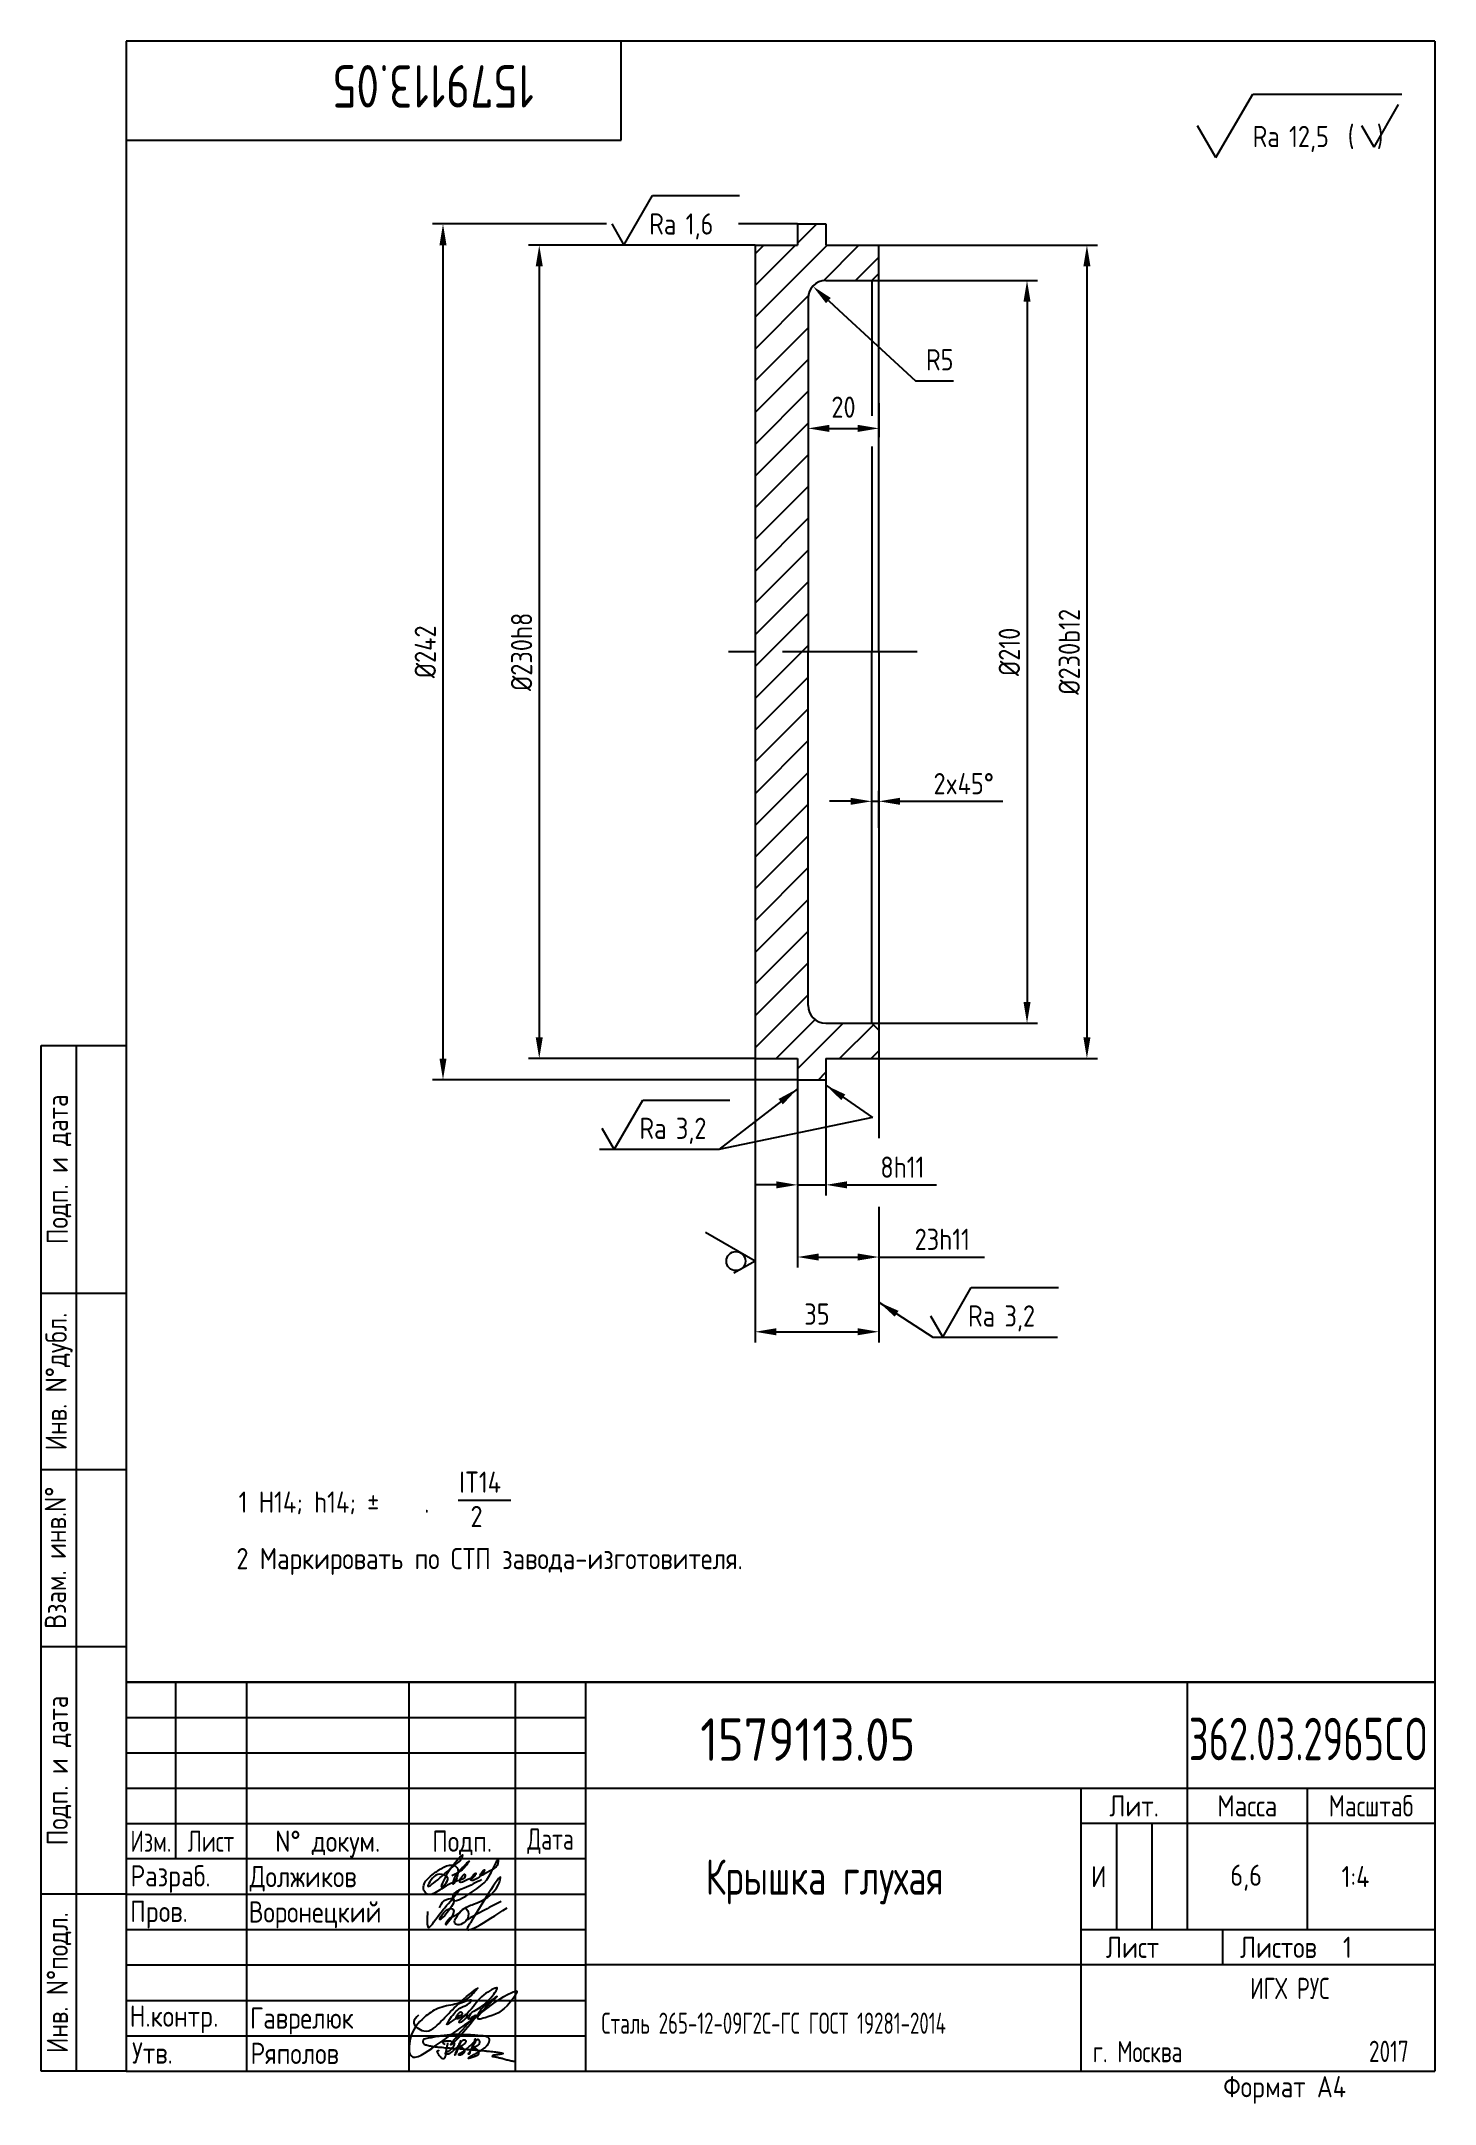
# Paper-space layout 'A4_MCad' of a CAD drawing. Header units: millimetres. Extents: x 8 to 205, y 0 to 292.
# The model-space entities are those that its viewports show. They can reach past a viewport. Long polylines and large blocks are cut down to what shows.
import ezdxf
from ezdxf.enums import TextEntityAlignment as Align

# ---------------------------------------------------------------- set-up
doc = ezdxf.new("R2010")
doc.units = ezdxf.units.MM
doc.linetypes.add('CENTER', pattern=[50.8, 31.75, -6.35, 6.35, -6.35])
for name, color, linetype in [('Bord', 1, 'Continuous'), ('Cen', 5, 'CENTER'), ('Con', 6, 'Continuous'), ('Cont', 6, 'Continuous'), ('Dim', 7, 'Continuous'), ('Hatch', 2, 'Continuous'), ('Text', 3, 'Continuous'), ('Textb', 6, 'Continuous'), ('Vporti', 7, 'Continuous')]:
    doc.layers.add(name, color=color, linetype=linetype)
doc.layers.get('Defpoints').off()
doc.layers.get('Vporti').off()
doc.styles.add('Style1', font='romans.shx', dxfattribs={"width": 0.8})
doc.dimstyles.new('Dia_2', dxfattribs={"dimscale": 2, "dimtxt": 3, "dimasz": 3, "dimexe": 1.25, "dimexo": 0.625, "dimgap": 1.5, "dimtad": 1, "dimtoh": 1, "dimdec": 0, "dimtxsty": 'Style1', "dimcen": 2.5, "dimse1": 1, "dimclrt": 3, "dimadec": 0, "dimazin": 0, "dimtfac": 1, "dimtdec": 0, "dimtmove": 0, "dimatfit": 2, "dimfxl": 1, "dimarcsym": 0})
doc.dimstyles.new('LIN_2', dxfattribs={"dimscale": 0.5, "dimtxt": 3, "dimasz": 3, "dimexe": 1.5, "dimexo": 0, "dimgap": 1, "dimtad": 1, "dimdec": 0, "dimzin": 0, "dimdsep": 46, "dimtxsty": 'Style1', "dimcen": 0, "dimclrt": 3, "dimadec": 0, "dimazin": 0, "dimtfac": 1, "dimtdec": 0, "dimtix": 1, "dimtmove": 0, "dimatfit": 3, "dimfxl": 1, "dimtolj": 1, "dimtzin": 12, "dimarcsym": 0})

# ---------------------------------------------------------------- blocks, each defined once
blk = doc.blocks.new('A$C314368CF')
at = {"layer": 'Text'}
for q in [(7.18, 6), (1.98, 3)]:
    blk.add_line((3.72, 0), q, dxfattribs=at)
at = {"layer": 'Text', "style": 'Style1', "width": 0.8}
blk.add_text('(  )', height=3, dxfattribs=at).set_placement((0, 0))
blk = doc.blocks.new('sherISO_18')
at = {"layer": 'Cont'}
for p, q in [((-30.94, -16.46), (-25.74, -7.46)), ((-25.74, -7.46), (-4.67, -7.46)), ((-30.94, -16.46), (-33.54, -11.96))]:
    blk.add_line(p, q, dxfattribs=at)
blk.add_blockref('A$C314368CF', (-12.3, -14.96))
at = {"layer": 'Textb', "style": 'Style1', "width": 0.8}
blk.add_text('Ra', height=3, dxfattribs=at).set_placement((-25.74, -14.96))
blk.add_attdef('12,5', (-20.6, -14.96), '', height=3, dxfattribs=at)
blk = doc.blocks.new('*D14')
at = {"layer": 'Dim', "color": 0, "lineweight": -2, "transparency": 16777216}
for p, q in [((1426.81, 1432.7), (1426.81, 1399.98)), ((1434.81, 1432.7), (1434.81, 1399.98)), ((1420.81, 1402.98), (1414.81, 1402.98)), ((1426.81, 1402.98), (1434.81, 1402.98)), ((1440.81, 1402.98), (1466.13, 1402.98))]:
    blk.add_line(p, q, dxfattribs=at)
at = {"layer": 'Dim', "color": 0, "transparency": 16777216}
for points in [[(1420.81, 1403.98), (1420.81, 1401.98), (1426.81, 1402.98)], [(1440.81, 1403.98), (1440.81, 1401.98), (1434.81, 1402.98)]]:
    blk.add_solid(points, dxfattribs=at)
at = {"layer": 'Dim', "color": 3, "transparency": 16777216, "insert": (1456.47, 1407.98), "char_height": 6, "attachment_point": 5, "style": 'Style1'}
blk.add_mtext('\\A1;8h11', dxfattribs=at)
blk = doc.blocks.new('*D15')
at = {"layer": 'Dim', "color": 0, "lineweight": -2, "transparency": 16777216}
for p, q in [((1426.81, 1412.79), (1426.81, 1379.57)), ((1449.81, 1396.76), (1449.81, 1379.57)), ((1432.81, 1382.57), (1443.81, 1382.57)), ((1449.81, 1382.57), (1479.69, 1382.57))]:
    blk.add_line(p, q, dxfattribs=at)
at = {"layer": 'Dim', "color": 0, "transparency": 16777216}
for points in [[(1432.81, 1383.57), (1432.81, 1381.57), (1426.81, 1382.57)], [(1443.81, 1383.57), (1443.81, 1381.57), (1449.81, 1382.57)]]:
    blk.add_solid(points, dxfattribs=at)
at = {"layer": 'Dim', "color": 3, "transparency": 16777216, "insert": (1467.75, 1387.57), "char_height": 6, "attachment_point": 5, "style": 'Style1'}
blk.add_mtext('\\A1;23h11', dxfattribs=at)
blk = doc.blocks.new('*D16')
at = {"layer": 'Dim', "color": 0, "lineweight": -2, "transparency": 16777216}
for p, q in [((1414.81, 1438.7), (1414.81, 1358.43)), ((1449.81, 1392.88), (1449.81, 1358.43)), ((1420.81, 1361.43), (1443.81, 1361.43))]:
    blk.add_line(p, q, dxfattribs=at)
at = {"layer": 'Dim', "color": 0, "transparency": 16777216}
for points in [[(1420.81, 1362.43), (1420.81, 1360.43), (1414.81, 1361.43)], [(1443.81, 1362.43), (1443.81, 1360.43), (1449.81, 1361.43)]]:
    blk.add_solid(points, dxfattribs=at)
at = {"layer": 'Dim', "color": 3, "transparency": 16777216, "insert": (1432.31, 1366.43), "char_height": 6, "attachment_point": 5, "style": 'Style1'}
blk.add_mtext('\\A1;35', dxfattribs=at)
blk = doc.blocks.new('sherISO_09')
at = {"layer": 'Text'}
for q in [(4.04, 7), (-1.73, 3)]:
    blk.add_line((0, 0), q, dxfattribs=at)
blk.add_circle((0, 2.71), 1.35, dxfattribs=at)
blk = doc.blocks.new('sherISO_01')
at = {"layer": 'Text'}
blk.add_line((4.04, 7), (16.36, 7), dxfattribs=at)
blk.add_lwpolyline([(-1.73, 3), (0, 0), (4.04, 7)], dxfattribs=at)
at = {"layer": 'Text', "style": 'Style1', "width": 0.8}
blk.add_text('Ra', height=3, dxfattribs=at).set_placement((3.58, 1.5))
blk.add_attdef('12,5', (8.73, 1.5), '', height=3, dxfattribs=at)
blk = doc.blocks.new('*D17')
at = {"layer": 'Dim', "color": 0, "lineweight": -2, "transparency": 16777216}
for p, q in [((1447.81, 1658.7), (1494.7, 1658.7)), ((1491.7, 1652.7), (1491.7, 1454.71)), ((1447.81, 1448.71), (1494.7, 1448.71))]:
    blk.add_line(p, q, dxfattribs=at)
at = {"layer": 'Dim', "color": 0, "transparency": 16777216}
for points in [[(1490.7, 1652.7), (1492.7, 1652.7), (1491.7, 1658.7)], [(1490.7, 1454.71), (1492.7, 1454.71), (1491.7, 1448.71)]]:
    blk.add_solid(points, dxfattribs=at)
at = {"layer": 'Dim', "color": 3, "transparency": 16777216, "insert": (1486.7, 1553.7), "char_height": 6, "attachment_point": 5, "rotation": 90, "style": 'Style1'}
blk.add_mtext('\\A1;%%c210', dxfattribs=at)
blk = doc.blocks.new('*D18')
at = {"layer": 'Dim', "color": 0, "lineweight": -2, "transparency": 16777216}
for p, q in [((1449.81, 1668.7), (1511.64, 1668.7)), ((1508.64, 1662.7), (1508.64, 1444.7)), ((1449.81, 1438.7), (1511.64, 1438.7))]:
    blk.add_line(p, q, dxfattribs=at)
at = {"layer": 'Dim', "color": 0, "transparency": 16777216}
for points in [[(1507.64, 1662.7), (1509.64, 1662.7), (1508.64, 1668.7)], [(1507.64, 1444.7), (1509.64, 1444.7), (1508.64, 1438.7)]]:
    blk.add_solid(points, dxfattribs=at)
at = {"layer": 'Dim', "color": 3, "transparency": 16777216, "insert": (1503.64, 1553.7), "char_height": 6, "attachment_point": 5, "rotation": 90, "style": 'Style1'}
blk.add_mtext('\\A1;%%c230b12', dxfattribs=at)
blk = doc.blocks.new('*D20')
at = {"layer": 'Dim', "color": 0, "lineweight": -2, "transparency": 16777216}
for p, q in [((1414.81, 1668.7), (1350.79, 1668.7)), ((1353.79, 1662.7), (1353.79, 1444.7)), ((1414.81, 1438.7), (1350.79, 1438.7))]:
    blk.add_line(p, q, dxfattribs=at)
at = {"layer": 'Dim', "color": 0, "transparency": 16777216}
for points in [[(1352.79, 1662.7), (1354.79, 1662.7), (1353.79, 1668.7)], [(1352.79, 1444.7), (1354.79, 1444.7), (1353.79, 1438.7)]]:
    blk.add_solid(points, dxfattribs=at)
at = {"layer": 'Dim', "color": 3, "transparency": 16777216, "insert": (1348.79, 1553.7), "char_height": 6, "attachment_point": 5, "rotation": 90, "style": 'Style1'}
blk.add_mtext('\\A1;%%c230h8', dxfattribs=at)
blk = doc.blocks.new('*D19')
at = {"layer": 'Dim', "color": 0, "lineweight": -2, "transparency": 16777216}
for p, q in [((1372.81, 1674.7), (1323.57, 1674.7)), ((1326.57, 1668.7), (1326.57, 1438.7)), ((1343.32, 1432.7), (1323.57, 1432.7))]:
    blk.add_line(p, q, dxfattribs=at)
at = {"layer": 'Dim', "color": 0, "transparency": 16777216}
for points in [[(1325.57, 1668.7), (1327.57, 1668.7), (1326.57, 1674.7)], [(1325.57, 1438.7), (1327.57, 1438.7), (1326.57, 1432.7)]]:
    blk.add_solid(points, dxfattribs=at)
at = {"layer": 'Dim', "color": 3, "transparency": 16777216, "insert": (1321.57, 1553.7), "char_height": 6, "attachment_point": 5, "rotation": 90, "style": 'Style1'}
blk.add_mtext('\\A1;%%c242', dxfattribs=at)
blk = doc.blocks.new('*D21')
at = {"layer": 'Dim', "color": 0, "lineweight": -2, "transparency": 16777216}
for p, q in [((1441.81, 1511.43), (1435.81, 1511.43)), ((1447.81, 1503.95), (1447.81, 1514.43)), ((1447.81, 1511.43), (1449.81, 1511.43)), ((1449.81, 1503.95), (1449.81, 1514.43)), ((1455.81, 1511.43), (1484.83, 1511.43))]:
    blk.add_line(p, q, dxfattribs=at)
at = {"layer": 'Dim', "color": 0, "transparency": 16777216}
for points in [[(1441.81, 1512.43), (1441.81, 1510.43), (1447.81, 1511.43)], [(1455.81, 1512.43), (1455.81, 1510.43), (1449.81, 1511.43)]]:
    blk.add_solid(points, dxfattribs=at)
at = {"layer": 'Dim', "color": 3, "transparency": 16777216, "insert": (1473.8, 1516.43), "char_height": 6, "attachment_point": 5, "style": 'Style1'}
blk.add_mtext('\\A1;2x45°', dxfattribs=at)
blk = doc.blocks.new('*D22')
at = {"layer": 'Dim', "color": 0, "lineweight": -2, "transparency": 16777216}
for p, q in [((1435.55, 1653.02), (1438.49, 1650.31)), ((1438.49, 1650.31), (1460.15, 1630.3)), ((1460.15, 1630.3), (1470.92, 1630.3))]:
    blk.add_line(p, q, dxfattribs=at)
at = {"layer": 'Dim', "color": 0, "transparency": 16777216}
blk.add_solid([(1436.23, 1653.76), (1434.87, 1652.29), (1431.14, 1657.09)], dxfattribs=at)
at = {"layer": 'Dim', "color": 3, "transparency": 16777216, "insert": (1467.03, 1636.3), "char_height": 6, "attachment_point": 5, "style": 'Style1'}
blk.add_mtext('R5', dxfattribs=at)
blk = doc.blocks.new('*D23')
at = {"layer": 'Dim', "color": 0, "linetype": 'ByBlock', "lineweight": -2, "transparency": 16777216}
for p, q in [((1449.81, 1624.03), (1449.81, 1614.39)), ((1435.81, 1616.89), (1443.81, 1616.89))]:
    blk.add_line(p, q, dxfattribs=at)
at = {"layer": 'Dim', "color": 0, "transparency": 16777216}
for points in [[(1435.81, 1617.89), (1435.81, 1615.89), (1429.81, 1616.89)], [(1443.81, 1617.89), (1443.81, 1615.89), (1449.81, 1616.89)]]:
    blk.add_solid(points, dxfattribs=at)
at = {"layer": 'Dim', "color": 3, "transparency": 16777216, "insert": (1439.81, 1622.89), "char_height": 6, "attachment_point": 5, "style": 'Style1'}
blk.add_mtext('20', dxfattribs=at)

msp = doc.modelspace()

# ---------------------------------------------------------------- hatches: boundary and pattern name
at = {"layer": 'Hatch'}
h = msp.add_hatch(dxfattribs=at)
h.set_pattern_fill('ANSI31', color=256, scale=2)
h.paths.add_polyline_path([(1449.808, 1668.701), (1434.813, 1668.701), (1434.813, 1674.701), (1426.813, 1674.701), (1426.813, 1668.701), (1414.813, 1668.701), (1414.813, 1553.701), (1429.813, 1553.701), (1429.813, 1653.701, -0.4142136), (1434.813, 1658.701), (1447.808, 1658.701), (1449.808, 1660.701)])
h.paths.add_polyline_path([(1429.813, 1553.701), (1414.813, 1553.701), (1414.813, 1438.701), (1426.813, 1438.701), (1426.813, 1432.701), (1434.813, 1432.701), (1434.813, 1438.701), (1449.808, 1438.701), (1449.808, 1446.706), (1447.808, 1448.706), (1434.813, 1448.706, -0.4142136), (1429.813, 1453.706)])

# ---------------------------------------------------------------- linework, layer by layer
at = {"layer": 'Cen', "ltscale": 0.3}
msp.add_line((1460.637, 1553.701), (1399.832, 1553.701), dxfattribs=at)
at = {"layer": 'Cont'}
for p, q in [((1426.813, 1674.701), (1426.813, 1668.701)), ((1426.813, 1674.701), (1434.813, 1674.701)), ((1434.813, 1674.701), (1434.813, 1668.701)), ((1414.813, 1668.701), (1414.813, 1553.701)), ((1414.813, 1668.701), (1426.813, 1668.701)), ((1434.813, 1668.701), (1449.808, 1668.701)), ((1444.813, 1668.701), (1444.813, 1668.701)), ((1449.808, 1553.701), (1449.808, 1668.701)), ((1434.813, 1658.701), (1447.808, 1658.701)), ((1447.808, 1658.701), (1449.808, 1660.701)), ((1447.808, 1658.701), (1447.808, 1620.477)), ((1429.813, 1653.701), (1429.813, 1553.701)), ((1447.808, 1611.788), (1447.808, 1553.701)), ((1414.813, 1553.701), (1414.813, 1438.701)), ((1429.813, 1453.706), (1429.813, 1553.701)), ((1447.808, 1448.706), (1447.808, 1553.701)), ((1449.808, 1553.701), (1449.808, 1438.701)), ((1434.813, 1448.706), (1447.808, 1448.706)), ((1447.808, 1448.706), (1449.808, 1446.706)), ((1414.813, 1438.701), (1426.813, 1438.701)), ((1426.813, 1438.701), (1426.813, 1432.701)), ((1434.813, 1438.701), (1434.813, 1432.701)), ((1434.813, 1438.701), (1449.808, 1438.701)), ((1426.813, 1432.701), (1434.813, 1432.701))]:
    msp.add_line(p, q, dxfattribs=at)
for centre, start, end in [((1434.813, 1653.701), 90, 180), ((1434.813, 1453.706), 180, 270)]:
    msp.add_arc(centre, 5, start, end, dxfattribs=at)
at = {"layer": 'Dim'}
for p, q in [((1426.813, 1674.701), (1410.13, 1674.701)), ((1449.808, 1438.701), (1449.808, 1416.223)), ((1426.813, 1432.701), (1331.105, 1432.701))]:
    msp.add_line(p, q, dxfattribs=at)

# ---------------------------------------------------------------- block references
at = {"layer": 'Dim', "xscale": 2, "yscale": 2, "zscale": 2}
for p in [(1374.961, 1412.962), (1467.869, 1359.911)]:
    msp.add_blockref('sherISO_01', p, dxfattribs=at).add_auto_attribs({'12,5': '3,2'})
at = {"layer": 'Dim', "xscale": 2, "yscale": 2, "zscale": 2, "rotation": 90}
msp.add_blockref('sherISO_09', (1414.813, 1381.416), dxfattribs=at)
at = {"layer": 'Vporti', "xscale": 2, "yscale": 2, "zscale": 2}
msp.add_blockref('sherISO_01', (1377.725, 1668.701), dxfattribs=at).add_auto_attribs({'12,5': '1,6'})

# ---------------------------------------------------------------- dimensions: what is measured, and where the dimension line sits
at = {"layer": 'Dim'}
for base, p1, p2, text, picture, middle in [((1326.568, 1432.701), (1372.805, 1674.701), (1343.319, 1432.701), '%%c<>', '*D19', (1321.568, 1553.701)), ((1353.79, 1438.701), (1414.813, 1668.701), (1414.813, 1438.701), '%%c<>h8', '*D20', (1348.79, 1553.701)), ((1508.641, 1438.701), (1449.808, 1668.701), (1449.808, 1438.701), '%%c<>b12', '*D18', (1503.641, 1553.701)), ((1491.7, 1448.706), (1447.808, 1658.701), (1447.808, 1448.706), '%%c<>', '*D17', (1486.7, 1553.703))]:
    dim = msp.add_linear_dim(base=base, p1=p1, p2=p2, angle=90, text=text, dimstyle='LIN_2', override={"dimscale": 2}, dxfattribs=at)
    dim.commit()
    dim.dimension.update_dxf_attribs({"geometry": picture, "text_midpoint": middle})
dim = msp.add_radius_dim(center=(1434.813, 1653.701), mpoint=(1438.486, 1650.309), dimstyle='Dia_2', dxfattribs=at)
dim.commit()
dim.dimension.update_dxf_attribs({"geometry": '*D22', "text_midpoint": (1467.035, 1630.301), "dimtype": 164})
for base, p1, p2, dimstyle, override, picture, middle in [((1449.808, 1616.893), (1429.813, 1623.504), (1449.808, 1625.283), 'Dia_2', {"dimarcsym": 1}, '*D23', (1439.811, 1622.893)), ((1449.808, 1361.433), (1414.813, 1438.701), (1449.808, 1392.877), 'LIN_2', {"dimscale": 2}, '*D16', (1432.311, 1366.433))]:
    dim = msp.add_linear_dim(base=base, p1=p1, p2=p2, dimstyle=dimstyle, override=override, dxfattribs=at)
    dim.commit()
    dim.dimension.update_dxf_attribs({"geometry": picture, "text_midpoint": middle})
for base, p1, p2, text, picture, middle in [((1449.808, 1511.431), (1447.808, 1503.949), (1449.808, 1503.949), '<>x45°', '*D21', (1473.798, 1511.431)), ((1434.813, 1402.984), (1426.813, 1432.701), (1434.813, 1432.701), '<>h11', '*D14', (1456.47, 1402.984)), ((1449.808, 1382.57), (1426.813, 1412.789), (1449.808, 1396.76), '<>h11', '*D15', (1467.751, 1382.57))]:
    dim = msp.add_linear_dim(base=base, p1=p1, p2=p2, text=text, dimstyle='LIN_2', override={"dimscale": 2}, dxfattribs=at)
    dim.commit()
    dim.dimension.update_dxf_attribs({"geometry": picture, "text_midpoint": middle, "dimtype": 160})

# ---------------------------------------------------------------- leaders
for points in [[(1426.813, 1430.164), (1404.559, 1412.962), (1370.818, 1412.962)], [(1434.813, 1431.15), (1448.024, 1422.015), (1404.559, 1412.962)], [(1449.808, 1369.791), (1465.038, 1359.911), (1500.307, 1359.911)]]:
    msp.add_leader(points, dimstyle='LIN_2', override={"dimscale": 2}, dxfattribs=at)

psp = doc.layouts.new('A4_MCad')

# ---------------------------------------------------------------- linework, layer by layer
at = {"layer": 'Bord'}
for p, q in [((20, 55), (85, 55)), ((20, 50), (85, 50)), ((20, 45), (85, 45)), ((160, 40), (160, 25)), ((165, 40), (165, 25)), ((20, 30), (85, 30)), ((20, 25), (85, 25)), ((20, 20), (85, 20)), ((20, 15), (85, 15)), ((20, 10), (85, 10))]:
    psp.add_line(p, q, dxfattribs=at)
at = {"layer": 'Cont'}
for p, q in [((205, 292), (20, 292)), ((20, 292), (20, 5)), ((90, 278), (90, 292)), ((205, 292), (205, 5)), ((205, 292), (205, 5)), ((20, 278), (90, 278)), ((8, 5), (8, 150)), ((8, 150), (20, 150)), ((13, 5), (13, 150)), ((8, 115), (20, 115)), ((20, 90), (8, 90)), ((20, 65), (8, 65)), ((85, 60), (20, 60)), ((205, 60), (20, 60)), ((85, 60), (20, 60)), ((205, 60), (20, 60)), ((20, 60), (205, 60)), ((20, 60), (20, 5)), ((27, 60), (27, 35)), ((37, 60), (37, 5)), ((60, 5), (60, 60)), ((75, 60), (75, 5)), ((85, 5), (85, 60)), ((170, 60), (170, 25)), ((85, 45), (205, 45)), ((155, 5), (155, 45)), ((170, 44.95), (170, 25)), ((187, 25), (187, 45)), ((20, 40), (85, 40)), ((205, 40), (155, 40)), ((85, 35), (20, 35)), ((20, 30), (8, 30)), ((155, 25), (205, 25)), ((175, 25), (175, 20)), ((205, 20), (85, 20)), ((20, 5), (8, 5)), ((20, 5), (205, 5))]:
    psp.add_line(p, q, dxfattribs=at)
at = {"layer": 'Text'}
psp.add_line((66.93, 85.73), (74.38, 85.73), dxfattribs=at)
for points, knots in [([(70.22, 32.07), (69.46, 31.66), (68.14, 30.93), (66.27, 30.35), (65.95, 28.42), (70.88, 31.52), (71.2, 32.13), (72.62, 35.15), (72.58, 33.72), (71.71, 33.59), (69.52, 32.12), (70.83, 33.87), (70.3, 32.36), (67.77, 31.25), (69.66, 33.42), (69.12, 32.22), (68.39, 32.25), (66.52, 31.01), (67.86, 33.27), (67.98, 32.17), (66.07, 31.73), (64.8, 30.9), (62.66, 29.55), (61.61, 31.28), (63.11, 32.7), (64.52, 33.66), (65.8, 34.3), (66.76, 33.89), (67.17, 32.9), (65.87, 30.58), (66.57, 32.87), (67.17, 33.32), (68.82, 35.13), (67.83, 33.68), (67.1, 33.14), (66.3, 32.74), (66.05, 32.62)], [0, 0, 0, 0, 2.703743, 4.672825, 5.02799, 7.955933, 13.437489, 13.883188, 14.189441, 16.413959, 17.478513, 18.47964, 18.959294, 20.910841, 22.003091, 22.470554, 23.533771, 24.710748, 26.01626, 26.201331, 27.488187, 30.382065, 32.258784, 33.069724, 35.439902, 37.010787, 38.612861, 39.32109, 39.818865, 41.83144, 42.782113, 44.494961, 45.867914, 46.467245, 48.290622, 49.101188, 49.101188, 49.101188, 49.101188]), ([(64.57, 31.29), (64.99, 32.21), (65.53, 33.39), (67.79, 35.96), (67.35, 34.79), (65.84, 33.76), (61.64, 29.65), (63.29, 32.4), (64.27, 33.08), (65.83, 32.39), (65.19, 31.58), (64.67, 30.89), (64.51, 31.16), (64.55, 31.24), (64.57, 31.29)], [0, 0, 0, 0, 4.062617, 5.226919, 5.800291, 6.663227, 11.774431, 12.938639, 14.11351, 15.354081, 16.396133, 16.918576, 17.03251, 17.182794, 17.182794, 17.182794, 17.182794]), ([(64.3, 28.1), (64.46, 28.48), (64.78, 29.23), (67.28, 29.79), (65.47, 27.34), (63.96, 26), (65.01, 28), (67.15, 28.07), (64.68, 24.77), (65.74, 26.98), (66.91, 26.88), (67.88, 28.38), (68.72, 27), (67.88, 25.67), (65.85, 25.66), (67.43, 28.07), (69.84, 28.74), (72.21, 30.02), (73.7, 34.45), (69.92, 27.92), (67.25, 23.78), (70.72, 26.05), (73.86, 28.1)], [0, 0, 0, 0, 1.213353, 2.399709, 5.497648, 5.861317, 7.611627, 8.43806, 10.837371, 11.583123, 13.461301, 14.534506, 15.162086, 17.217848, 17.944717, 20.123775, 21.948027, 26.460707, 27.144718, 34.52243, 35.159468, 41.304292, 41.304292, 41.304292, 41.304292]), ([(62.61, 27.54), (62.57, 27.09), (62.51, 26.43), (62.66, 24.89), (64, 26.79), (65.13, 28.22), (66.51, 29.83), (67.31, 30.77)], [0, 0, 0, 0, 1.523947, 2.237958, 3.351836, 5.856423, 9.374056, 9.374056, 9.374056, 9.374056]), ([(73.04, 28.99), (72.27, 28.6), (70.56, 27.73), (68.88, 26.78), (67.96, 26.25)], [0, 0, 0, 0, 2.587978, 5.77327, 5.77327, 5.77327, 5.77327]), ([(61.35, 12.91), (61.02, 12.61), (60.14, 11.8), (62.52, 9.94), (65.66, 13.19), (67.15, 14.81), (70.04, 17.03), (68.14, 14.95), (66.73, 14.43), (64.03, 14.04), (61.73, 12.38), (60, 10.34), (59.85, 5.82), (66.01, 10.19), (69.76, 12.8), (73.04, 15.5), (75.71, 16.63), (73.39, 13.29), (72.1, 12.98), (68.79, 11.92), (71.06, 14.35), (73.13, 16.07), (70.43, 14.26), (69.33, 12.16), (64.55, 7.04), (67.15, 10.52), (70.27, 13.74), (68.13, 11.94), (68.68, 13.26), (69.85, 13.79), (71.03, 14.65), (73.29, 17.5), (69.67, 15.39), (69.37, 14.08), (66.33, 11.48), (67.94, 12.17), (68.55, 13.4), (67.49, 12.62), (66.19, 12.09), (67.24, 13.74), (67.6, 13.02), (66.53, 12.56), (64.72, 10.81), (66.21, 13.04), (67.13, 14), (68.29, 14.32), (69.24, 15.35), (67.99, 14.87), (66.95, 14.47)], [0, 0, 0, 0, 1.17994, 3.087717, 5.863103, 12.338328, 12.854096, 14.088578, 16.834551, 19.302558, 21.570562, 25.210018, 27.650956, 31.348291, 40.129863, 44.562748, 45.223917, 46.979401, 51.214655, 52.099288, 55.323111, 56.227801, 58.471865, 60.028126, 65.752911, 68.466223, 71.038525, 71.934922, 72.780229, 73.495807, 76.028152, 77.999346, 80.11892, 83.1954, 85.334448, 86.270878, 87.060466, 88.110212, 88.803314, 89.989889, 90.197567, 90.706974, 92.884587, 94.19917, 96.055742, 97.375783, 97.753899, 99.636325, 99.636325, 99.636325, 99.636325]), ([(65.12, 8.72), (65.07, 8.74), (64.99, 8.77), (64.89, 8.85), (64.8, 8.93), (64.74, 9.04), (64.82, 9.13), (64.93, 9.2), (65.1, 9.24), (65.31, 9.28), (65.55, 9.31), (65.77, 9.28), (66, 9.23), (66.2, 9.14), (66.4, 8.99), (66.41, 8.77), (66.33, 8.62), (66.23, 8.46), (66.12, 8.3), (65.98, 8.13), (65.84, 7.98), (65.69, 7.88), (65.58, 7.78), (65.44, 7.71), (65.3, 7.66), (65.19, 7.6), (65.11, 7.57), (65.07, 7.5), (65.14, 7.46), (65.21, 7.45), (65.35, 7.43), (65.5, 7.43), (65.67, 7.48), (65.87, 7.55), (66.05, 7.69), (66.21, 7.87), (66.39, 8), (66.54, 8.17), (66.68, 8.29), (66.79, 8.39), (66.88, 8.49), (67.01, 8.64), (67.14, 8.88), (67.23, 9.04), (67.3, 9.32), (67.18, 9.02), (67.15, 8.8), (66.99, 8.45), (66.9, 8.17), (66.81, 7.93), (66.69, 7.66), (66.61, 7.48), (66.41, 7.13), (66.57, 7.52), (66.66, 7.8), (66.83, 8.09), (66.95, 8.36), (67.03, 8.55), (67.13, 8.75), (67.27, 8.93), (67.35, 9.11), (67.47, 9.24), (67.6, 9.39), (67.79, 9.46), (67.97, 9.38), (68.03, 9.23), (67.98, 9.06), (67.85, 8.87), (67.65, 8.73), (67.5, 8.58), (67.34, 8.52), (67.26, 8.48), (67.07, 8.44), (67.3, 8.42), (67.42, 8.36), (67.59, 8.29), (67.7, 8.15), (67.8, 8.03), (67.83, 7.9), (67.84, 7.72), (67.75, 7.56), (67.58, 7.42), (67.36, 7.3), (67.18, 7.22), (66.97, 7.28), (67.08, 7.46), (67.23, 7.52), (67.39, 7.63), (67.56, 7.72), (67.69, 7.82), (67.81, 7.89), (67.9, 7.97), (68, 8.04), (68.1, 8.13), (68.23, 8.23), (68.41, 8.38), (68.6, 8.54), (68.78, 8.73), (68.93, 8.85), (69.06, 8.97), (69.15, 9.1), (69.27, 9.2), (69.37, 9.33), (69.43, 9.44), (69.43, 9.63), (69.29, 9.44), (69.23, 9.29), (69.13, 9.05), (69.04, 8.81), (68.95, 8.58), (68.88, 8.34), (68.78, 8.14), (68.68, 7.91), (68.62, 7.7), (68.55, 7.5), (68.51, 7.39), (68.34, 7.34), (68.57, 7.69), (68.7, 7.9), (68.88, 8.22), (69, 8.44), (69.13, 8.67), (69.28, 8.96), (69.42, 9.25), (69.55, 9.42), (69.74, 9.54), (69.9, 9.37), (69.95, 9.17), (69.94, 8.98), (69.89, 8.81), (69.78, 8.68), (69.63, 8.57), (69.48, 8.47), (69.32, 8.39), (69.16, 8.35), (69.05, 8.33), (68.83, 8.33), (69.02, 8.3), (69.1, 8.26), (69.22, 8.23), (69.34, 8.19), (69.47, 8.17), (69.57, 8.08), (69.65, 7.98), (69.73, 7.87), (69.78, 7.75), (69.82, 7.62), (69.83, 7.48), (69.8, 7.34), (69.7, 7.23), (69.55, 7.13), (69.35, 7.08), (69.14, 7.01), (68.92, 6.91), (68.66, 6.84), (68.51, 6.79), (68.37, 6.78), (68.47, 6.93), (68.56, 7), (68.76, 7.14), (69.01, 7.24), (69.28, 7.4), (69.49, 7.52), (69.65, 7.59), (69.79, 7.68), (69.94, 7.79), (70.16, 7.93), (70.43, 8.11), (70.69, 8.3), (70.92, 8.48), (71.04, 8.65), (71.18, 8.8), (71.24, 8.96), (71.32, 9.1), (71.37, 9.27), (71.4, 9.49), (71.15, 9.84), (70.62, 9.95), (70.04, 9.99), (69.52, 10.02), (69.01, 10.09), (68.52, 10.11), (68.04, 10.1), (67.62, 10.14), (67.23, 10.13), (66.91, 10.17), (66.59, 10.18), (66.26, 10.17), (65.92, 10.14), (65.55, 10.09), (65.17, 10.03), (64.8, 10.01), (64.47, 9.97), (64.13, 9.88), (63.73, 9.89), (63.33, 9.73), (62.91, 9.71), (62.53, 9.59), (62.19, 9.55), (61.97, 9.41), (61.92, 9.18), (61.97, 8.95), (62.21, 8.74), (62.54, 8.69), (62.95, 8.55), (63.43, 8.5), (63.88, 8.41), (64.3, 8.37), (64.67, 8.37), (65.06, 8.29), (65.63, 8.29), (66.2, 8.18), (66.86, 8.22), (67.47, 8.11), (68.08, 8.07), (68.67, 8.06), (69.27, 7.98), (69.94, 7.91), (70.58, 7.89), (71.11, 7.82), (71.56, 7.78), (71.98, 7.75), (72.36, 7.68), (72.67, 7.64), (72.95, 7.6), (73.13, 7.58), (73.37, 7.49), (73.13, 7.42), (72.96, 7.38), (72.66, 7.34), (72.32, 7.28), (72.05, 7.27), (71.6, 7.1), (72.17, 7.03), (72.49, 6.95), (73.03, 6.83), (73.56, 6.71), (74.12, 6.51), (74.59, 6.44), (74.92, 6.39), (75.06, 6.37), (75.13, 6.36)], [0, 0, 0, 0, 0.153866, 0.270441, 0.388867, 0.510533, 0.592156, 0.71333, 0.90842, 1.11344, 1.349254, 1.61246, 1.782219, 2.047249, 2.291879, 2.451528, 2.651081, 2.806158, 3.017979, 3.227348, 3.462381, 3.633009, 3.75766, 3.920516, 4.080796, 4.214529, 4.291786, 4.349969, 4.397594, 4.50822, 4.594826, 4.799244, 4.954392, 5.128468, 5.437537, 5.632649, 5.842485, 6.094987, 6.293219, 6.410959, 6.551192, 6.687808, 7.022147, 7.294342, 7.425356, 7.52079, 7.946481, 8.313051, 8.59833, 8.833695, 9.090496, 9.427695, 9.601191, 9.883219, 10.093306, 10.673943, 10.798776, 10.974628, 11.287247, 11.486184, 11.648652, 11.848902, 12.027194, 12.25348, 12.40059, 12.537783, 12.716293, 12.91523, 13.208551, 13.438489, 13.549668, 13.67779, 13.77127, 13.930001, 14.029091, 14.272112, 14.434836, 14.547084, 14.739051, 14.830983, 15.061241, 15.268922, 15.500489, 15.788979, 15.879568, 16.024283, 16.221854, 16.418714, 16.593102, 16.783247, 16.91018, 17.018213, 17.135263, 17.278205, 17.430482, 17.620087, 17.979626, 18.191789, 18.388716, 18.565718, 18.714854, 18.857929, 19.039974, 19.171375, 19.283034, 19.400085, 19.618058, 19.882245, 20.150781, 20.377854, 20.649532, 20.89723, 21.042543, 21.40016, 21.557817, 21.667145, 21.752781, 21.926256, 22.412297, 22.813145, 22.961412, 23.171289, 23.607257, 23.940428, 24.110007, 24.291214, 24.48084, 24.697609, 24.904078, 25.034245, 25.218018, 25.407651, 25.573473, 25.787447, 25.930292, 26.051316, 26.18846, 26.285312, 26.406799, 26.52425, 26.630463, 26.793722, 26.898606, 27.029313, 27.171012, 27.314101, 27.419918, 27.580557, 27.709367, 27.829268, 28.024364, 28.266961, 28.41242, 28.705761, 28.989137, 29.187748, 29.233768, 29.332802, 29.529535, 29.667094, 30.039923, 30.332117, 30.61061, 30.769982, 30.856778, 31.109923, 31.313488, 31.656425, 32.066331, 32.296628, 32.49714, 32.710276, 32.891468, 33.014834, 33.177747, 33.444503, 33.618009, 34.409008, 34.914636, 35.419802, 35.95397, 36.458179, 36.88069, 37.388403, 37.738353, 38.034261, 38.353468, 38.693154, 39.037638, 39.391136, 39.787481, 40.203773, 40.488977, 40.784975, 41.26625, 41.668005, 42.070065, 42.499388, 42.869834, 43.079573, 43.213439, 43.554591, 43.717296, 44.153724, 44.506336, 45.019111, 45.587859, 45.90191, 46.270392, 46.703958, 47.093115, 47.952647, 48.44014, 49.079253, 49.808223, 50.268654, 50.851051, 51.604831, 52.298429, 52.776925, 53.1907, 53.661988, 54.042386, 54.348524, 54.616841, 54.853814, 54.983777, 55.126096, 55.333328, 55.613101, 56.008732, 56.315809, 56.59982, 56.87931, 57.399251, 57.889617, 58.432507, 59.066698, 59.660314, 59.862668, 60.07277, 60.07277, 60.07277, 60.07277]), ([(64.26, 7.89), (64.21, 7.88), (64.12, 7.86), (64.01, 7.84), (63.88, 7.74), (64.02, 7.6), (64.09, 7.47), (64.21, 7.29), (64.34, 7.07), (64.52, 6.9), (64.66, 6.8), (64.81, 6.76), (64.97, 6.78), (65.09, 6.9), (65.16, 7.14), (65.2, 7.43), (65.26, 7.76), (65.29, 8.02), (65.33, 8.28), (65.42, 8.55), (65.45, 8.79), (65.49, 8.94), (65.5, 8.99)], [0, 0, 0, 0, 0.15847, 0.269731, 0.363591, 0.555514, 0.688037, 0.848606, 1.204359, 1.433632, 1.58673, 1.729549, 1.880686, 2.057874, 2.19169, 2.63505, 2.928153, 3.184121, 3.441863, 3.696117, 4.025873, 4.178055, 4.178055, 4.178055, 4.178055])]:
    psp.add_open_spline(points, degree=3, knots=knots, dxfattribs=at)

# ---------------------------------------------------------------- block references
at = {"layer": 'Dim'}
psp.add_blockref('sherISO_18', (205, 292), dxfattribs=at).add_auto_attribs({'12,5': '12,5'})

# ---------------------------------------------------------------- texts
at = {"layer": 'Con', "style": 'Style1', "width": 0.75}
psp.add_text('1579113.05', height=6, rotation=180, dxfattribs=at).set_placement((77.64, 288.63))
at = {"layer": 'Con', "style": 'Style1', "width": 0.8}
psp.add_text('1579113.05', height=6, dxfattribs=at).set_placement((101.16, 48.87))
at = {"layer": 'Con', "style": 'Style1', "width": 0.493224}
psp.add_text('362.03.2965CO', height=6, dxfattribs=at).set_placement((170.25, 48.95), (204.07, 48.95), align=Align.FIT)
at = {"layer": 'Text', "style": 'Style1', "width": 0.8}
for s, p in [('Подп. и дата', (10.5, 132.5)), ('Инв. N%%dдубл.', (10.5, 102.5)), ('Взам. инв.N%%d ', (10, 78.38)), ('Подп. и дата', (10.5, 47.5)), ('Инв. N%%dподл.', (10.5, 17.5))]:
    psp.add_text(s, height=3, rotation=90, dxfattribs=at).set_placement(p, align=Align.MIDDLE)
at = {"layer": 'Text', "style": 'Style1'}
for s, width, p in [('IT14', 0.8, (67.09, 86.77)), ('1 H14; h14; %%P    .', 0.8, (35.91, 83.95)), (' 2', 0.8, (67.09, 81.91)), ('2 Маркировать по СТП завода-изготовителя.', 0.8, (35.59, 75.96)), ('Разpаб.', 0.8, (20.63, 31.1)), ('Должиков', 0.8, (37.45, 31)), ('6,6', 0.8, (176.1, 31.2)), ('1:4', 0.8, (191.83, 31)), ('Пpов.', 0.8, (20.56, 26.08)), ('Воронецкий', 0.8, (37.32, 26)), ('1', 0.8, (192.03, 21)), ('Н.контp.', 0.8, (20.51, 11.27)), ('Гаврелюк', 0.8, (37.52, 11)), ('Сталь 265-12-09Г2С-ГС ГОСТ 19281-2014', 0.62, (87.19, 10.27)), ('Утв.', 0.8, (20.84, 6.06)), ('Ряполов', 0.8, (37.59, 6)), ('г. Москва', 0.7, (156.66, 6.25)), ('Фоpмат А4', 0.8, (175.11, 1.29))]:
    psp.add_text(s, height=3, dxfattribs=dict(at, width=width)).set_placement(p)
for s, width, p in [('Лит.', 0.8, (162.5, 42.5)), ('Масса', 0.8, (178.5, 42.5)), ('Масштаб', 0.75, (196, 42.5)), ('Изм.', 0.7, (23.5, 37.5)), ('Лист', 0.7, (32, 37.5)), ('N%%d докум.', 0.8, (48.5, 37.5)), ('Подп.', 0.8, (67.5, 37.5)), ('Лист', 0.8, (162.27, 22.5)), ('Лист', 0.8, (162.27, 22.5)), ('Листов', 0.8, (182.9, 22.5)), ('Листов', 0.8, (182.9, 22.5))]:
    psp.add_text(s, height=3, dxfattribs=dict(at, width=width)).set_placement(p, align=Align.MIDDLE_CENTER)
for s, width, p in [('Дата', 0.7, (80, 37.5)), ('И', 0.8, (157.5, 32.5)), ('ИГХ РУС', 0.7, (184.52, 16.69))]:
    psp.add_text(s, height=3, dxfattribs=dict(at, width=width)).set_placement(p, align=Align.MIDDLE)
at = {"layer": 'Text', "style": 'Style1', "width": 0.7}
psp.add_attdef('2017', (195.7, 6.29), '', height=3, dxfattribs=at)
at = {"layer": 'Textb', "style": 'Style1', "width": 0.7}
psp.add_text('Крышка глухая', height=5, dxfattribs=at).set_placement((101.94, 29.94))

# ---------------------------------------------------------------- viewports
at = {"layer": 'Defpoints'}
psp.add_viewport(center=(121.51, 186.48), size=(136.2, 183.034), view_center_point=(1440.003, 1515.326), view_height=366.068, dxfattribs=at)

doc.saveas('drawing.dxf')
